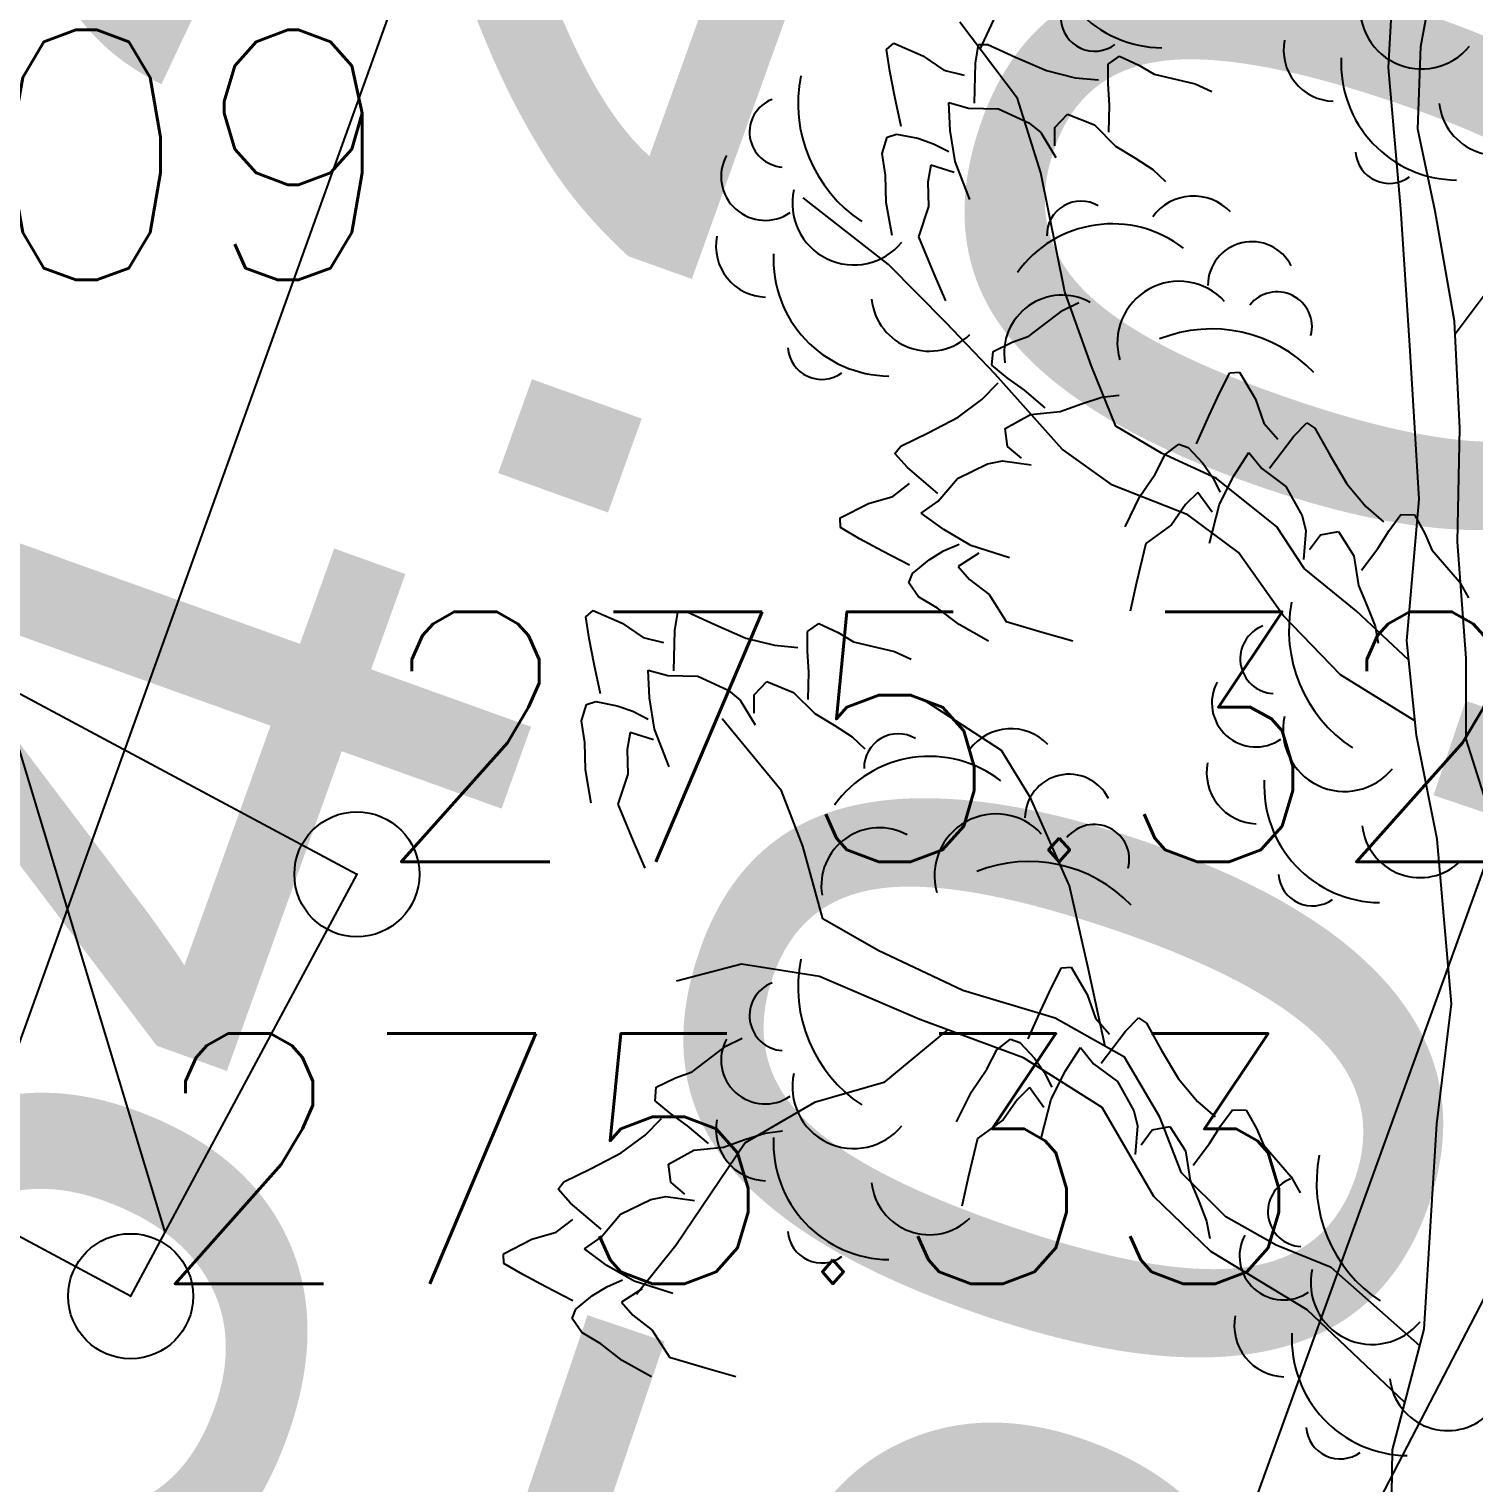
# Model space of a CAD drawing. Header units: millimetres. Extents: x 524954 to 526204, y 9523489 to 9524010.
# Drawn here: x 525409.52 to 525415.3, y 9523678.01 to 9523683.82 of the extents above; entities that cross this region are included whole.
import ezdxf
from ezdxf.enums import TextEntityAlignment as Align

# ---------------------------------------------------------------- set-up
doc = ezdxf.new("R2010")
doc.units = ezdxf.units.MM
doc.header["$PDMODE"] = 32
doc.header["$PDSIZE"] = 0.5
doc.linetypes.add('ACAD_ISO12W100', pattern=[21, 12, -3, 0, -3, 0, -3])
for name, color, linetype in [('Arbre', 34, 'ACAD_ISO12W100'), ('Bati', 6, 'Continuous'), ('Bati_H', 1, 'Continuous'), ("Route - Bretelle d'entrée - Textes - Arcs", 5, 'Continuous'), ("Route - Bretelle d'entrée - Textes - Tabulations", 5, 'Continuous'), ('Route - Bretelle de sortie - Construction', 7, 'Continuous'), ('Route - Bretelle de sortie - Textes - Arcs', 7, 'Continuous'), ('Route - Route de la corniche de Brazzaville - Textes - Arcs', 1, 'Continuous'), ('TopoAlt', 3, 'Continuous'), ('TOPOJIS', 7, 'Continuous')]:
    doc.layers.add(name, color=color, linetype=linetype)
doc.styles.add('Affichages route', font='arial.ttf', dxfattribs={"height": 0.5})
doc.styles.add('Cotation', font='arial.ttf')
doc.styles.add('Simplex 1.0', font='Simplex.shx', dxfattribs={"width": 0.99, "height": 1})
doc.dimstyles.new('BRAZZAVILLE', dxfattribs={"dimtxt": 0.15, "dimasz": 0.2, "dimexe": 0.5, "dimexo": 0.5, "dimgap": 0.5, "dimtad": 0, "dimzin": 0, "dimdsep": 46, "dimtxsty": 'Cotation', "dimsah": 1, "dimcen": 0.1, "dimse1": 1, "dimse2": 1, "dimclrd": 1, "dimclre": 256, "dimclrt": 1, "dimaunit": 2, "dimazin": 0, "dimtfac": 1, "dimtdec": 4, "dimtofl": 0, "dimtmove": 0, "dimatfit": 1, "dimfxl": 1, "dimtolj": 1, "dimtzin": 0, "dimlwd": 0, "dimlwe": 0, "dimarcsym": 0})

# ---------------------------------------------------------------- blocks, each defined once
blk = doc.blocks.new('TCPOINT M')
at = {"color": 0}
blk.add_point((0, 0), dxfattribs=at)
at = {"layer": 'TopoAlt', "style": 'Simplex 1.0', "width": 0.99}
blk.add_attdef('ALT', (0.15, 0.15), '', height=1, dxfattribs=at)
blk = doc.blocks.new('v088')
at = {"linetype": 'Continuous'}
for p, q in [((-1.992, 8.6473), (-1.8121, 9.0349)), ((-0.3597, 8.574), (-0.337, 8.9787)), ((-0.2308, 8.6575), (-0.1861, 8.901)), ((-1.8434, 8.4497), (-2.0737, 8.7558)), ((-0.2426, 8.3277), (-0.2308, 8.6575)), ((-0.3105, 8.0091), (-0.3597, 8.574)), ((-1.7501, 8.1531), (-1.8434, 8.4497)), ((-0.1735, 7.9995), (-0.2426, 8.3277)), ((-1.6531, 7.6763), (-1.7501, 8.1531)), ((-2.3581, 7.786), (-2.6995, 8.0525)), ((-0.2742, 7.4626), (-0.3105, 8.0091)), ((-0.0959, 7.5596), (-0.1735, 7.9995)), ((-0.0934, 7.5087), (0.2621, 7.9837)), ((-2.1294, 7.5544), (-2.3581, 7.786)), ((-1.5474, 7.38), (-1.6531, 7.6763)), ((-0.0745, 7.1309), (-0.0959, 7.5596)), ((-1.9323, 7.3471), (-2.1294, 7.5544)), ((-0.2365, 6.8477), (-0.2742, 7.4626)), ((-1.6648, 7.048), (-1.9323, 7.3471)), ((-1.4491, 7.1395), (-1.5474, 7.38)), ((-1.2665, 7.0314), (-1.4491, 7.1395)), ((-0.0837, 6.6768), (-0.0745, 7.1309)), ((-1.4628, 6.9029), (-1.6648, 7.048)), ((-1.0467, 6.9303), (-1.2665, 7.0314)), ((-0.8063, 6.7363), (-1.0467, 6.9303)), ((-1.1618, 6.7848), (-1.4628, 6.9029)), ((-0.2869, 6.2807), (-0.2365, 6.8477)), ((-0.9597, 6.6336), (-1.1618, 6.7848)), ((-0.6972, 6.5707), (-0.8063, 6.7363)), ((-0.7803, 6.3824), (-0.9597, 6.6336)), ((-0.0491, 6.2111), (-0.0837, 6.6768)), ((-0.4884, 6.4009), (-0.6972, 6.5707)), ((-0.2789, 6.2036), (-0.4884, 6.4009)), ((-0.5514, 6.1446), (-0.7803, 6.3824)), ((-0.2479, 5.9022), (-0.2869, 6.2807)), ((-0.0486, 5.8877), (-0.0491, 6.2111)), ((-0.2539, 5.9607), (-0.5514, 6.1446)), ((-1.9071, 5.8427), (-2.2223, 6.0475)), ((-2.7868, 5.6812), (-3.0229, 5.9686)), ((-0.1646, 5.4873), (-0.2479, 5.9022)), ((0.0846, 5.4676), (-0.0486, 5.8877)), ((-1.7911, 5.6523), (-1.9071, 5.8427)), ((-2.7013, 5.4591), (-2.7868, 5.6812)), ((-1.6346, 5.3011), (-1.7911, 5.6523)), ((-0.1073, 4.8293), (-0.1646, 5.4873)), ((-2.6206, 5.1685), (-2.7013, 5.4591)), ((-1.5592, 4.9668), (-1.6346, 5.3011)), ((-2.4003, 5.0425), (-2.6206, 5.1685)), ((-2.0611, 4.8817), (-2.4003, 5.0425)), ((-2.9464, 4.9876), (-3.2062, 4.92)), ((-2.6344, 4.9381), (-2.9464, 4.9876)), ((-1.4917, 4.6586), (-1.5592, 4.9668)), ((-2.2328, 4.7662), (-2.6344, 4.9381)), ((-1.6919, 4.7713), (-2.0611, 4.8817)), ((-0.1657, 4.3492), (-0.1073, 4.8293)), ((-1.415, 4.6154), (-1.6919, 4.7713)), ((-2.1227, 4.7254), (-2.3768, 4.5144)), ((-1.8192, 4.6131), (-2.2328, 4.7662)), ((-1.5041, 4.4145), (-1.8192, 4.6131)), ((-1.2732, 4.3758), (-1.415, 4.6154)), ((-2.3768, 4.5144), (-2.655, 4.434)), ((-2.655, 4.434), (-2.9315, 4.2727)), ((-1.2976, 4.0581), (-1.5041, 4.4145)), ((-1.1877, 4.1537), (-1.2732, 4.3758)), ((-0.2169, 3.5272), (-0.1657, 4.3492)), ((-2.9315, 4.2727), (-3.209, 3.8627)), ((-1.0099, 3.9771), (-1.1877, 4.1537)), ((-1.0692, 3.839), (-1.2976, 4.0581)), ((-0.8085, 3.8631), (-1.0099, 3.9771)), ((-3.209, 3.8627), (-3.3666, 3.6666)), ((-0.6849, 3.6045), (-1.0692, 3.839)), ((-0.589, 3.7744), (-0.8085, 3.8631)), ((-0.2343, 3.4611), (-0.589, 3.7744)), ((-0.2941, 3.234), (-0.6849, 3.6045)), ((-0.3436, 3.0457), (-0.2169, 3.5272)), ((-0.3518, 2.5418), (-0.3436, 3.0457))]:
    blk.add_line(p, q, dxfattribs=at)
at = {"color": 3, "linetype": 'Continuous'}
for p, q in [((-2.3661, 8.6466), (-2.3369, 8.6719)), ((-2.3369, 8.6719), (-2.2212, 8.6209)), ((-2.0108, 8.5916), (-1.9993, 8.6654)), ((-1.9993, 8.6654), (-1.9613, 8.6665)), ((-1.9613, 8.6665), (-1.8509, 8.6153)), ((-2.3527, 8.5599), (-2.3661, 8.6466)), ((-2.2212, 8.6209), (-2.1379, 8.5634)), ((-1.8509, 8.6153), (-1.7269, 8.5617)), ((-1.4801, 8.5879), (-1.4347, 8.6192)), ((-1.4347, 8.6192), (-1.3575, 8.5833)), ((-2.3334, 8.4571), (-2.3527, 8.5599)), ((-2.1379, 8.5634), (-2.0557, 8.544)), ((-2.0143, 8.4309), (-2.0108, 8.5916)), ((-1.7269, 8.5617), (-1.6118, 8.5324)), ((-1.4805, 8.509), (-1.4801, 8.5879)), ((-1.3575, 8.5833), (-1.2966, 8.547)), ((-1.6118, 8.5324), (-1.519, 8.5242)), ((-1.4754, 8.4248), (-1.4805, 8.509)), ((-1.2966, 8.547), (-1.1322, 8.5082)), ((-1.1322, 8.5082), (-1.066, 8.4775)), ((-2.3082, 8.3381), (-2.3334, 8.4571)), ((-2.1178, 8.4334), (-2.0382, 8.4112)), ((-2.1118, 8.322), (-2.1178, 8.4334)), ((-2.0382, 8.4112), (-1.9184, 8.4092)), ((-1.9184, 8.4092), (-1.7971, 8.3529)), ((-1.6931, 8.3341), (-1.643, 8.3873)), ((-1.643, 8.3873), (-1.5356, 8.3441)), ((-1.4776, 8.3159), (-1.4754, 8.4248)), ((-2.0919, 8.1974), (-2.1118, 8.322)), ((-1.7971, 8.3529), (-1.7497, 8.3134)), ((-1.6937, 8.2606), (-1.6931, 8.3341)), ((-1.5356, 8.3441), (-1.4515, 8.2595)), ((-2.384, 8.2298), (-2.3641, 8.2956)), ((-2.3641, 8.2956), (-2.3264, 8.3076)), ((-2.3264, 8.3076), (-2.2415, 8.291)), ((-2.2415, 8.291), (-2.1783, 8.2684)), ((-2.1783, 8.2684), (-2.1175, 8.2375)), ((-1.7497, 8.3134), (-1.6897, 8.2145)), ((-1.4515, 8.2595), (-1.374, 8.2128)), ((-2.3706, 8.1431), (-2.384, 8.2298)), ((-1.374, 8.2128), (-1.3019, 8.1659)), ((-2.3674, 8.0343), (-2.3706, 8.1431)), ((-2.1895, 8.1837), (-2.2011, 8.1153)), ((-2.0961, 8.1537), (-2.1895, 8.1837)), ((-2.0331, 8.0467), (-2.0919, 8.1974)), ((-1.3019, 8.1659), (-1.2515, 8.1184)), ((-2.2011, 8.1153), (-2.1982, 8.0174)), ((-2.3445, 7.9016), (-2.3674, 8.0343)), ((-2.1982, 8.0174), (-2.2383, 7.8966)), ((-2.2383, 7.8966), (-2.1768, 7.7487)), ((-2.1768, 7.7487), (-2.1302, 7.6412)), ((-1.6632, 7.6026), (-1.5976, 7.6345)), ((-1.7972, 7.4997), (-1.6632, 7.6026)), ((-1.9404, 7.4382), (-1.8638, 7.4754)), ((-1.8638, 7.4754), (-1.7972, 7.4997)), ((-1.9448, 7.3833), (-1.9404, 7.4382)), ((-1.8839, 7.3331), (-1.9448, 7.3833)), ((-1.8154, 7.2839), (-1.8839, 7.3331)), ((-1.0336, 7.2746), (-0.9936, 7.3527)), ((-0.9936, 7.3527), (-0.9551, 7.3561)), ((-0.9551, 7.3561), (-0.8913, 7.2468)), ((-1.985, 7.2461), (-1.9201, 7.3129)), ((-1.7325, 7.2133), (-1.8154, 7.2839)), ((-1.0783, 7.18), (-1.0336, 7.2746)), ((-2.0805, 7.1754), (-1.985, 7.2461)), ((-1.6722, 7.1979), (-1.587, 7.2285)), ((-1.587, 7.2285), (-1.5051, 7.2548)), ((-1.5051, 7.2548), (-1.4365, 7.2638)), ((-0.8913, 7.2468), (-0.8575, 7.1514)), ((-2.2004, 7.1132), (-2.0805, 7.1754)), ((-1.8923, 7.1303), (-1.791, 7.1862)), ((-1.791, 7.1862), (-1.6722, 7.1979)), ((-1.1277, 7.0688), (-1.0783, 7.18)), ((-0.7381, 7.0997), (-0.6855, 7.1528)), ((-0.6855, 7.1528), (-0.654, 7.1313)), ((-2.3098, 7.06), (-2.2004, 7.1132)), ((-1.8828, 7.0578), (-1.8923, 7.1303)), ((-0.8575, 7.1514), (-0.8023, 7.0875)), ((-0.8351, 6.9716), (-0.7381, 7.0997)), ((-0.654, 7.1313), (-0.5947, 7.0251)), ((-2.333, 7.0298), (-2.3098, 7.06)), ((-1.8262, 7.0109), (-1.8828, 7.0578)), ((-1.2526, 7.0255), (-1.1978, 7.0672)), ((-1.1978, 7.0672), (-1.1602, 7.0548)), ((-1.1602, 7.0548), (-1.1012, 6.9916)), ((-2.283, 6.9743), (-2.333, 7.0298)), ((-2.0833, 6.9307), (-1.963, 6.9891)), ((-1.963, 6.9891), (-1.9025, 7.0009)), ((-1.9025, 7.0009), (-1.7879, 6.9849)), ((-1.2925, 6.9474), (-1.2526, 7.0255)), ((-1.1012, 6.9916), (-1.0633, 6.9361)), ((-0.978, 6.9406), (-0.9175, 7.0343)), ((-0.9175, 7.0343), (-0.8661, 6.9697)), ((-0.5947, 7.0251), (-0.5257, 6.909)), ((-2.1607, 6.8701), (-2.283, 6.9743)), ((-2.1606, 6.8391), (-2.0833, 6.9307)), ((-1.3538, 6.8575), (-1.2925, 6.9474)), ((-1.0633, 6.9361), (-1.0322, 6.8755)), ((-1.0349, 6.828), (-0.978, 6.9406)), ((-0.8661, 6.9697), (-0.7702, 6.8978)), ((-2.3415, 6.858), (-2.2745, 6.9095)), ((-1.122, 6.8741), (-1.1715, 6.8255)), ((-1.0639, 6.7951), (-1.122, 6.8741)), ((-0.7702, 6.8978), (-0.705, 6.781)), ((-0.5257, 6.909), (-0.4496, 6.8178)), ((-2.5514, 6.7723), (-2.4387, 6.8298)), ((-2.4387, 6.8298), (-2.3415, 6.858)), ((-2.228, 6.7914), (-2.1606, 6.8391)), ((-1.413, 6.7366), (-1.3538, 6.8575)), ((-1.1715, 6.8255), (-1.2266, 6.7446)), ((-1.0757, 6.6715), (-1.0349, 6.828)), ((-0.4496, 6.8178), (-0.3793, 6.7567)), ((-2.5502, 6.7337), (-2.5514, 6.7723)), ((-2.1379, 6.7256), (-2.228, 6.7914)), ((-0.705, 6.781), (-0.6897, 6.7213)), ((-0.357, 6.7218), (-0.3104, 6.7855)), ((-0.3104, 6.7855), (-0.2553, 6.7842)), ((-0.2553, 6.7842), (-0.2138, 6.7099)), ((-2.4746, 6.6893), (-2.5502, 6.7337)), ((-2.3827, 6.6392), (-2.4746, 6.6893)), ((-2.0288, 6.6624), (-2.1379, 6.7256)), ((-1.2266, 6.7446), (-1.3299, 6.6702)), ((-0.6897, 6.7213), (-0.6991, 6.6059)), ((-0.6753, 6.6457), (-0.6318, 6.7049)), ((-0.6318, 6.7049), (-0.56, 6.7185)), ((-0.56, 6.7185), (-0.4983, 6.6206)), ((-0.4022, 6.6506), (-0.357, 6.7218)), ((-0.2138, 6.7099), (-0.1857, 6.6447)), ((-2.2745, 6.5836), (-2.3827, 6.6392)), ((-2.1959, 6.6055), (-2.1384, 6.6402)), ((-2.1384, 6.6402), (-2.076, 6.6678)), ((-1.9976, 6.6315), (-2.0798, 6.5781)), ((-1.8748, 6.6127), (-2.0288, 6.6624)), ((-1.3299, 6.6702), (-1.3669, 6.5144)), ((-0.4679, 6.5637), (-0.4022, 6.6506)), ((-0.1857, 6.6447), (-0.0753, 6.5169)), ((-2.2624, 6.5503), (-2.1959, 6.6055)), ((-2.0798, 6.5781), (-2.0342, 6.5259)), ((-0.4983, 6.6206), (-0.4798, 6.5027)), ((-2.2769, 6.5134), (-2.2624, 6.5503)), ((-2.2384, 6.4564), (-2.2769, 6.5134)), ((-2.0342, 6.5259), (-1.9565, 6.4662)), ((-1.3669, 6.5144), (-1.3922, 6.3999)), ((-0.0753, 6.5169), (-0.0397, 6.4532)), ((-2.1628, 6.412), (-2.2384, 6.4564)), ((-1.9565, 6.4662), (-1.8881, 6.3588)), ((-0.4798, 6.5027), (-0.4444, 6.4194)), ((-3.5682, 6.3771), (-3.539, 6.4025)), ((-3.539, 6.4025), (-3.4232, 6.3514)), ((-3.2014, 6.3959), (-3.1633, 6.397)), ((-3.1633, 6.397), (-3.053, 6.3458)), ((-2.0765, 6.3457), (-2.1628, 6.412)), ((-0.4444, 6.4194), (-0.4135, 6.3391)), ((-3.5548, 6.2904), (-3.5682, 6.3771)), ((-3.4232, 6.3514), (-3.3399, 6.2939)), ((-3.2129, 6.3221), (-3.2014, 6.3959)), ((-3.053, 6.3458), (-2.929, 6.2922)), ((-2.6821, 6.3185), (-2.6368, 6.3497)), ((-2.6368, 6.3497), (-2.5596, 6.3138)), ((-1.9592, 6.2797), (-2.0765, 6.3457)), ((-1.8881, 6.3588), (-1.7347, 6.313)), ((-0.4135, 6.3391), (-0.4006, 6.2711)), ((-3.5355, 6.1876), (-3.5548, 6.2904)), ((-3.3399, 6.2939), (-3.2577, 6.2746)), ((-3.2164, 6.1615), (-3.2129, 6.3221)), ((-2.929, 6.2922), (-2.8139, 6.2629)), ((-2.6826, 6.2395), (-2.6821, 6.3185)), ((-2.5596, 6.3138), (-2.4986, 6.2775)), ((-1.7347, 6.313), (-1.6219, 6.2812)), ((-2.8139, 6.2629), (-2.7211, 6.2547)), ((-2.6774, 6.1553), (-2.6826, 6.2395)), ((-2.4986, 6.2775), (-2.3343, 6.2387)), ((-2.3343, 6.2387), (-2.2681, 6.208)), ((-3.5103, 6.0686), (-3.5355, 6.1876)), ((-3.3198, 6.1639), (-3.2403, 6.1417)), ((-3.3139, 6.0525), (-3.3198, 6.1639)), ((-3.2403, 6.1417), (-3.1205, 6.1398)), ((-3.1205, 6.1398), (-2.9991, 6.0834)), ((-2.8952, 6.0647), (-2.845, 6.1178)), ((-2.845, 6.1178), (-2.7377, 6.0747)), ((-2.6797, 6.0464), (-2.6774, 6.1553)), ((-3.294, 5.9279), (-3.3139, 6.0525)), ((-2.9991, 6.0834), (-2.9517, 6.044)), ((-2.8958, 5.9912), (-2.8952, 6.0647)), ((-2.7377, 6.0747), (-2.6536, 5.99)), ((-3.5861, 5.9603), (-3.5662, 6.0262)), ((-3.5662, 6.0262), (-3.5284, 6.0381)), ((-3.5284, 6.0381), (-3.4436, 6.0215)), ((-3.4436, 6.0215), (-3.3804, 5.9989)), ((-3.3804, 5.9989), (-3.3196, 5.968)), ((-2.9517, 6.044), (-2.8917, 5.945)), ((-2.6536, 5.99), (-2.576, 5.9433)), ((-3.5727, 5.8736), (-3.5861, 5.9603)), ((-2.576, 5.9433), (-2.5039, 5.8964)), ((-3.5695, 5.7648), (-3.5727, 5.8736)), ((-3.3915, 5.9142), (-3.4031, 5.8459)), ((-3.2981, 5.8843), (-3.3915, 5.9142)), ((-3.2352, 5.7773), (-3.294, 5.9279)), ((-2.5039, 5.8964), (-2.4536, 5.8489)), ((-3.4031, 5.8459), (-3.4003, 5.748)), ((-3.5466, 5.6322), (-3.5695, 5.7648)), ((-3.4003, 5.748), (-3.4403, 5.6271)), ((-3.4403, 5.6271), (-3.3789, 5.4792)), ((-3.3789, 5.4792), (-3.3323, 5.3717)), ((-1.7068, 4.8945), (-1.6668, 4.9726)), ((-1.6668, 4.9726), (-1.6283, 4.976)), ((-1.6283, 4.976), (-1.5645, 4.8667)), ((-1.7514, 4.7999), (-1.7068, 4.8945)), ((-1.5645, 4.8667), (-1.5307, 4.7714)), ((-1.8008, 4.6887), (-1.7514, 4.7999)), ((-1.5307, 4.7714), (-1.4755, 4.7074)), ((-1.4112, 4.7196), (-1.3587, 4.7727)), ((-1.3587, 4.7727), (-1.3272, 4.7513)), ((-1.5083, 4.5916), (-1.4112, 4.7196)), ((-1.3272, 4.7513), (-1.2679, 4.6451)), ((-3.1435, 4.5571), (-3.0095, 4.66)), ((-3.0095, 4.66), (-2.9439, 4.6918)), ((-1.9257, 4.6454), (-1.871, 4.6871)), ((-1.871, 4.6871), (-1.8334, 4.6747)), ((-1.8334, 4.6747), (-1.7744, 4.6115)), ((-1.6512, 4.5605), (-1.5907, 4.6542)), ((-1.5907, 4.6542), (-1.5392, 4.5896)), ((-1.9657, 4.5674), (-1.9257, 4.6454)), ((-1.7744, 4.6115), (-1.7365, 4.5561)), ((-1.2679, 4.6451), (-1.1988, 4.529)), ((-3.2101, 4.5328), (-3.1435, 4.5571)), ((-2.0269, 4.4774), (-1.9657, 4.5674)), ((-1.7365, 4.5561), (-1.7054, 4.4954)), ((-1.7081, 4.4479), (-1.6512, 4.5605)), ((-1.5392, 4.5896), (-1.4434, 4.5178)), ((-3.2911, 4.4407), (-3.2867, 4.4956)), ((-3.2867, 4.4956), (-3.2101, 4.5328)), ((-1.7952, 4.494), (-1.8447, 4.4455)), ((-1.7371, 4.415), (-1.7952, 4.494)), ((-1.4434, 4.5178), (-1.3781, 4.401)), ((-1.1988, 4.529), (-1.1228, 4.4377)), ((-3.2303, 4.3905), (-3.2911, 4.4407)), ((-2.0862, 4.3565), (-2.0269, 4.4774)), ((-1.8447, 4.4455), (-1.8998, 4.3645)), ((-1.7488, 4.2914), (-1.7081, 4.4479)), ((-1.1228, 4.4377), (-1.0524, 4.3767)), ((-3.3314, 4.3035), (-3.2664, 4.3702)), ((-3.1617, 4.3413), (-3.2303, 4.3905)), ((-1.8998, 4.3645), (-2.0031, 4.2901)), ((-1.3781, 4.401), (-1.3629, 4.3412)), ((-1.0302, 4.3418), (-0.9835, 4.4054)), ((-0.9835, 4.4054), (-0.9285, 4.4041)), ((-0.9285, 4.4041), (-0.8869, 4.3298)), ((-3.4268, 4.2328), (-3.3314, 4.3035)), ((-3.0788, 4.2707), (-3.1617, 4.3413)), ((-2.9333, 4.2859), (-2.8514, 4.3121)), ((-2.8514, 4.3121), (-2.7828, 4.3211)), ((-1.3629, 4.3412), (-1.3723, 4.2259)), ((-1.3485, 4.2656), (-1.3049, 4.3248)), ((-1.3049, 4.3248), (-1.2331, 4.3384)), ((-1.2331, 4.3384), (-1.1715, 4.2405)), ((-1.0754, 4.2705), (-1.0302, 4.3418)), ((-0.8869, 4.3298), (-0.8589, 4.2646)), ((-3.1373, 4.2436), (-3.0186, 4.2553)), ((-3.0186, 4.2553), (-2.9333, 4.2859)), ((-2.0031, 4.2901), (-2.0401, 4.1343)), ((-1.1411, 4.1837), (-1.0754, 4.2705)), ((-0.8589, 4.2646), (-0.7485, 4.1368)), ((-3.5467, 4.1705), (-3.4268, 4.2328)), ((-3.2386, 4.1877), (-3.1373, 4.2436)), ((-3.2291, 4.1152), (-3.2386, 4.1877)), ((-1.1715, 4.2405), (-1.153, 4.1227)), ((-3.6561, 4.1174), (-3.5467, 4.1705)), ((-2.0401, 4.1343), (-2.0653, 4.0199)), ((-0.7485, 4.1368), (-0.7129, 4.0731)), ((-3.6793, 4.0872), (-3.6561, 4.1174)), ((-3.6294, 4.0317), (-3.6793, 4.0872)), ((-3.1725, 4.0683), (-3.2291, 4.1152)), ((-1.153, 4.1227), (-1.1176, 4.0393)), ((-3.5071, 3.9275), (-3.6294, 4.0317)), ((-3.4297, 3.988), (-3.3093, 4.0465)), ((-3.3093, 4.0465), (-3.2488, 4.0583)), ((-3.2488, 4.0583), (-3.1342, 4.0423)), ((-1.1176, 4.0393), (-1.0867, 3.9591)), ((-3.6878, 3.9154), (-3.6208, 3.9668)), ((-3.5069, 3.8964), (-3.4297, 3.988)), ((-1.0867, 3.9591), (-1.0738, 3.891)), ((-3.785, 3.8871), (-3.6878, 3.9154)), ((-3.5743, 3.8488), (-3.5069, 3.8964)), ((-3.8977, 3.8297), (-3.785, 3.8871)), ((-3.4842, 3.783), (-3.5743, 3.8488)), ((-3.8965, 3.791), (-3.8977, 3.8297)), ((-3.8209, 3.7466), (-3.8965, 3.791)), ((-3.3751, 3.7197), (-3.4842, 3.783)), ((-3.729, 3.6966), (-3.8209, 3.7466)), ((-3.4847, 3.6976), (-3.4223, 3.7252)), ((-3.6208, 3.641), (-3.729, 3.6966)), ((-3.5422, 3.6629), (-3.4847, 3.6976)), ((-3.3439, 3.6889), (-3.4261, 3.6355)), ((-3.2212, 3.6701), (-3.3751, 3.7197)), ((-3.6232, 3.5708), (-3.6087, 3.6076)), ((-3.6087, 3.6076), (-3.5422, 3.6629)), ((-3.4261, 3.6355), (-3.3805, 3.5833)), ((-3.5847, 3.5138), (-3.6232, 3.5708)), ((-3.3805, 3.5833), (-3.3028, 3.5236)), ((-3.5091, 3.4694), (-3.5847, 3.5138)), ((-3.3028, 3.5236), (-3.2344, 3.4162)), ((-3.4228, 3.4031), (-3.5091, 3.4694)), ((-3.3055, 3.337), (-3.4228, 3.4031)), ((-3.2344, 3.4162), (-3.081, 3.3703)), ((-3.081, 3.3703), (-2.9682, 3.3386))]:
    blk.add_line(p, q, dxfattribs=at)
for centre, major_axis, start_param, end_param in [((-1.2605, 9.1191), (0.3298, 0.3298), 2.307735, 3.914618), ((-0.2273, 8.8143), (0.1741, 0.1741), 2.133893, 4.816631), ((-1.5338, 8.7756), (0.0964, 0.0964), 2.435534, 4.557933), ((-0.5746, 8.6435), (0.1445, 0.1445), 2.161349, 3.896462), ((-0.0825, 8.5902), (0.3298, 0.3298), 2.307735, 3.914618), ((-2.1547, 8.4302), (0.3995, 0.3995), 2.158504, 3.344219), ((-2.774, 8.3155), (-0.099, 0.099), -0.421529, 2.292047), ((0.0741, 8.4554), (0.1641, 0.1641), 2.463212, 4.701636), ((-2.8514, 8.1388), (-0.1246, 0.1246), 0.293965, 2.957824), ((-0.3558, 8.2467), (0.0964, 0.0964), 2.435534, 4.557933), ((-2.4968, 8.0306), (0.1741, 0.1741), 2.133893, 4.816631), ((-1.5891, 7.9031), (0.0964, 0.0964), 0.254619, 2.377018), ((-1.1385, 7.8551), (-0.1445, 0.1445), 4.692823, 6.427936), ((-1.4642, 7.4823), (0.3298, 0.3298), 0.12682, 1.733702), ((-2.8441, 7.8598), (-0.1445, 0.1445), 0.590553, 2.325666), ((-0.9057, 7.7012), (0.1246, 0.1246), 5.967031, 8.63089), ((-2.352, 7.8064), (0.3298, 0.3298), 2.307735, 3.914618), ((-1.1975, 7.4726), (-0.1741, 0.1741), 4.665366, 7.348105), ((-1.6643, 7.4312), (-0.1641, 0.1641), -1.288499, 0.949924), ((-0.8052, 7.5365), (-0.099, 0.099), 3.680741, 6.394318), ((-2.1954, 7.6717), (0.1641, 0.1641), 2.463212, 4.701636), ((-1.0661, 6.9632), (-0.3995, 0.3995), 4.689978, 5.875693), ((-2.6253, 7.463), (0.0964, 0.0964), 2.435534, 4.557933), ((-0.1929, 6.3242), (-0.3995, 0.3995), 0.587708, 1.773422), ((-0.8122, 6.2095), (-0.099, 0.099), -0.421529, 2.292047), ((-0.8896, 6.0328), (0.1246, 0.1246), 1.864761, 4.52862), ((-1.8693, 5.7251), (0.1445, 0.1445), 6.263619, 7.998733), ((-0.535, 5.9246), (0.1741, 0.1741), 2.133893, 4.816631), ((-2.32, 5.773), (0.0964, 0.0964), 0.254619, 2.377018), ((-2.1951, 5.3523), (0.3298, 0.3298), 0.12682, 1.733702), ((-1.6366, 5.5711), (-0.1246, 0.1246), 4.396235, 7.060094), ((-0.8824, 5.7538), (-0.1445, 0.1445), 0.590553, 2.325666), ((-0.3902, 5.7004), (0.3298, 0.3298), 2.307735, 3.914618), ((-1.9284, 5.3425), (0.1741, 0.1741), 6.236163, 8.918901), ((-2.3952, 5.3012), (-0.1641, 0.1641), -1.288499, 0.949924), ((-1.536, 5.4064), (0.099, 0.099), 5.251538, 7.965114), ((-0.2336, 5.5657), (-0.1641, 0.1641), 0.892416, 3.130839), ((-1.7969, 4.8332), (0.3995, 0.3995), 6.260774, 7.446489), ((-0.6635, 5.357), (0.0964, 0.0964), 2.435534, 4.557933), ((-2.1547, 4.8961), (-0.3995, 0.3995), 0.587708, 1.773422), ((-2.774, 4.7815), (-0.099, 0.099), -0.421529, 2.292047), ((-2.8514, 4.6047), (-0.1246, 0.1246), 0.293965, 2.957824), ((-2.4968, 4.4965), (0.1741, 0.1741), 2.133893, 4.816631), ((-2.8441, 4.3258), (-0.1445, 0.1445), 0.590553, 2.325666), ((-2.352, 4.2724), (0.3298, 0.3298), 2.307735, 3.914618), ((-0.0823, 4.1124), (0.3995, 0.3995), 2.158504, 3.344219), ((-2.1954, 4.1377), (0.1641, 0.1641), 2.463212, 4.701636), ((-0.7016, 3.9977), (0.099, 0.099), 1.149268, 3.862844), ((-2.6253, 3.929), (0.0964, 0.0964), 2.435534, 4.557933), ((-0.779, 3.821), (0.1246, 0.1246), 1.864761, 4.52862), ((-0.4244, 3.7128), (0.1741, 0.1741), 2.133893, 4.816631), ((-0.7718, 3.542), (-0.1445, 0.1445), 0.590553, 2.325666), ((-0.2796, 3.4886), (0.3298, 0.3298), 2.307735, 3.914618), ((-0.1231, 3.3539), (0.1641, 0.1641), 2.463212, 4.701636), ((-0.5529, 3.1452), (0.0964, 0.0964), 2.435534, 4.557933)]:
    blk.add_ellipse(centre, major_axis=major_axis, ratio=1, start_param=start_param, end_param=end_param, dxfattribs=at)
blk = doc.blocks.new('*D61')
at = {"layer": 'Defpoints', "color": 0, "transparency": 16777216}
for p in [(525446.5789, 9523699.6918), (525365.7433, 9523685.9106), (525427.473, 9523657.7743)]:
    blk.add_point(p, dxfattribs=at)
at = {"layer": 'Route - Bretelle de sortie - Construction', "color": 1, "lineweight": 0, "transparency": 16777216}
for p, q in [((525365.9507, 9523686.3656), (525385.0566, 9523728.283)), ((525387.579, 9523726.5838), (525399.8001, 9523721.0135)), ((525443.8491, 9523700.936), (525431.628, 9523706.5064)), ((525427.6803, 9523658.2293), (525446.7862, 9523700.1467))]:
    blk.add_line(p, q, dxfattribs=at)
at = {"layer": 'Route - Bretelle de sortie - Construction', "color": 1, "transparency": 16777216}
for points in [[(525387.7864, 9523727.0388), (525387.3716, 9523726.1289), (525384.8492, 9523727.8281)], [(525444.0564, 9523701.391), (525443.6417, 9523700.4811), (525446.5789, 9523699.6918)]]:
    blk.add_solid(points, dxfattribs=at)
at = {"layer": 'Route - Bretelle de sortie - Construction', "color": 1, "transparency": 16777216, "insert": (525415.714, 9523713.7599), "char_height": 3, "attachment_point": 5, "rotation": 335.49657, "style": 'Cotation'}
blk.add_mtext("\\A1;Zone d'acélération\\P70.00 m", dxfattribs=at)

msp = doc.modelspace()

# ---------------------------------------------------------------- hatches: boundary and pattern name
at = {"layer": 'Bati_H'}
h = msp.add_hatch(dxfattribs=at)
h.set_pattern_fill('_U', color=256, scale=2, angle=-73.19047, style=0, pattern_type=0)
h.set_pattern_definition([(286.809526688, (0, 0), (1.91454285277, 0.5783819369), [])])
h.paths.add_polyline_path([(525410.8351, 9523680.44), (525409.9307, 9523678.7527), (525408.8765, 9523679.3177), (525407.7883, 9523677.0531), (525404.1651, 9523678.8904), (525406.3093, 9523682.7671), (525406.3503, 9523682.8437)])

# ---------------------------------------------------------------- linework, layer by layer
at = {"layer": 'Bati', "flags": 128}
msp.add_lwpolyline([(525410.8351, 9523680.44), (525409.9307, 9523678.7527), (525408.8765, 9523679.3177), (525407.7883, 9523677.0531), (525404.1651, 9523678.8904), (525406.3093, 9523682.7671), (525406.3503, 9523682.8437)], close=True, dxfattribs=at)
at = {"layer": "Route - Bretelle d'entrée - Textes - Arcs"}
msp.add_line((525404.4679, 9523665.8079), (525428.148, 9523731.6809), dxfattribs=at)
at = {"layer": 'Route - Bretelle de sortie - Textes - Arcs'}
msp.add_line((525398.8581, 9523646.9459), (525431.0733, 9523709.0924), dxfattribs=at)
at = {"layer": 'Route - Route de la corniche de Brazzaville - Textes - Arcs'}
msp.add_line((525406.686, 9523656.5072), (525430.4711, 9523722.3424), dxfattribs=at)

# ---------------------------------------------------------------- block references
at = {"layer": 'Arbre'}
msp.add_blockref('v088', (525415.319, 9523675.093), dxfattribs=at)
at = {"layer": 'TOPOJIS'}
ref = msp.add_blockref('TCPOINT M', (525406.3093, 9523682.7671, 275.09), dxfattribs=at)
ref.add_attrib('ALT', '275.09', (525406.3593, 9523682.8171, 275.09), dxfattribs={"layer": 'TopoAlt', "height": 1, "style": 'Simplex 1.0', "width": 0.99})
ref = msp.add_blockref('TCPOINT M', (525410.8351, 9523680.44, 275.32), dxfattribs=at)
ref.add_attrib('ALT', '275.32', (525410.8851, 9523680.49, 275.32), dxfattribs={"layer": 'TopoAlt', "height": 1, "style": 'Simplex 1.0', "width": 0.99})
ref = msp.add_blockref('TCPOINT M', (525409.9307, 9523678.7527, 275.33), dxfattribs=at)
ref.add_attrib('ALT', '275.33', (525409.9807, 9523678.8027, 275.33), dxfattribs={"layer": 'TopoAlt', "height": 1, "style": 'Simplex 1.0', "width": 0.99})

# ---------------------------------------------------------------- texts
at = {"layer": "Route - Bretelle d'entrée - Textes - Tabulations", "style": 'Affichages route'}
for s, rotation, p in [('254.26', 70.24935, (525407.9353, 9523675.4536)), ('250.0', 71.23448, (525411.7885, 9523674.1065))]:
    msp.add_text(s, height=3, rotation=rotation, dxfattribs=at).set_placement(p, align=Align.MIDDLE_LEFT)
at = {"layer": 'Route - Bretelle de sortie - Textes - Arcs', "style": 'Affichages route'}
msp.add_text('G=30.45gr', height=3, rotation=62.59896, dxfattribs=at).set_placement((525414.9657, 9523677.2692), align=Align.TOP_CENTER)

# ---------------------------------------------------------------- dimensions: what is measured, and where the dimension line sits
at = {"layer": 'Route - Bretelle de sortie - Construction'}
dim = msp.add_aligned_dim(p1=(525365.7433, 9523685.9106), p2=(525427.473, 9523657.7743), distance=46.0663, text="Zone d'acélération\\P70.00 m", dimstyle='BRAZZAVILLE', override={"dimtxt": 3, "dimasz": 3, "dimse1": 0, "dimse2": 0, "dimclre": 1}, dxfattribs=at)
dim.commit()
dim.dimension.update_dxf_attribs({"geometry": '*D61', "text_midpoint": (525415.714, 9523713.7599)})

doc.saveas('drawing.dxf')
